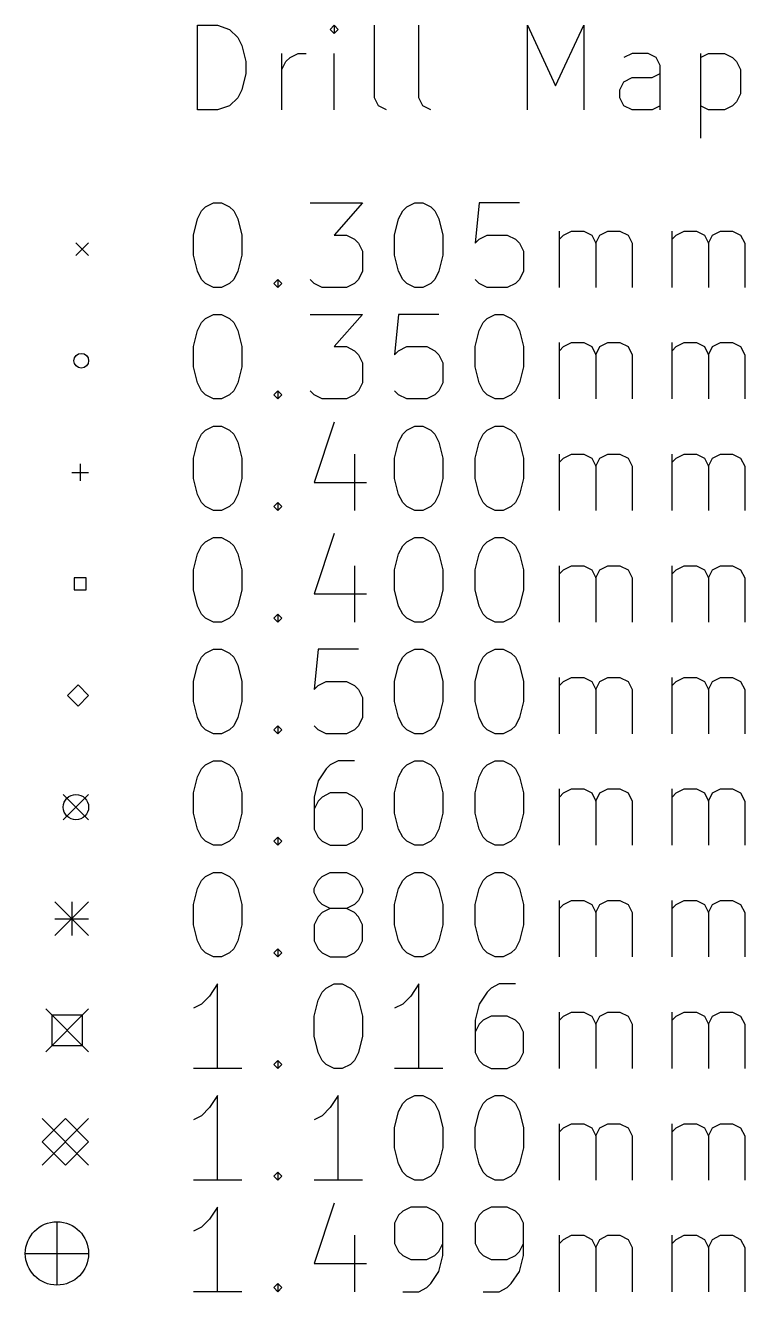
# Model space of a CAD drawing. Extents: x -27 to 322, y -215 to -27.
# Drawn here: x -26.52 to -9.5, y -214.34 to -184.38 of the extents above; entities that cross this region are included whole.
import ezdxf

# ---------------------------------------------------------------- set-up
doc = ezdxf.new("R2010")
doc.units = 0
doc.layers.add('BLACK', color=7, linetype='CONTINUOUS')

msp = doc.modelspace()

# ---------------------------------------------------------------- linework, layer by layer
at = {"layer": 'BLACK', "linetype": 'CONTINUOUS'}
for p, q in [((-22.4477, -186.383), (-22.4477, -184.383)), ((-22.4477, -184.383), (-21.9715, -184.383)), ((-21.9715, -184.383), (-21.6858, -184.479)), ((-21.6858, -184.479), (-21.4953, -184.669)), ((-19.2096, -184.383), (-19.3049, -184.479)), ((-19.3049, -184.479), (-19.2096, -184.574)), ((-19.1144, -184.479), (-19.2096, -184.383)), ((-19.2096, -184.383), (-19.2096, -184.574)), ((-19.2096, -184.574), (-19.1144, -184.479)), ((-18.2572, -186.098), (-18.2572, -184.383)), ((-17.2096, -186.098), (-17.2096, -184.383)), ((-14.6382, -186.383), (-14.6382, -184.383)), ((-14.6382, -184.383), (-13.9715, -185.812)), ((-13.9715, -185.812), (-13.3049, -184.383)), ((-13.3049, -184.383), (-13.3049, -186.383)), ((-21.4953, -184.669), (-21.4001, -184.86)), ((-21.4001, -184.86), (-21.3049, -185.241)), ((-20.4477, -186.383), (-20.4477, -185.05)), ((-20.3525, -185.241), (-20.2572, -185.145)), ((-20.2572, -185.145), (-20.0668, -185.05)), ((-20.0668, -185.05), (-19.8763, -185.05)), ((-19.2096, -186.383), (-19.2096, -185.05)), ((-12.162, -185.05), (-12.3525, -185.145)), ((-11.781, -185.05), (-12.162, -185.05)), ((-11.5906, -185.145), (-11.781, -185.05)), ((-11.4953, -185.336), (-11.5906, -185.145)), ((-10.5429, -185.05), (-10.5429, -187.05)), ((-10.5429, -185.145), (-10.3525, -185.05)), ((-10.3525, -185.05), (-9.97152, -185.05)), ((-9.97152, -185.05), (-9.78104, -185.145)), ((-9.78104, -185.145), (-9.6858, -185.241)), ((-21.3049, -185.241), (-21.3049, -185.526)), ((-20.4477, -185.431), (-20.3525, -185.241)), ((-11.4953, -186.383), (-11.4953, -185.336)), ((-9.6858, -185.241), (-9.59057, -185.431)), ((-9.59057, -185.431), (-9.59057, -186.002)), ((-21.3049, -185.526), (-21.4001, -185.907)), ((-12.4477, -185.907), (-12.3525, -185.717)), ((-12.3525, -185.717), (-12.162, -185.621)), ((-12.162, -185.621), (-11.6858, -185.621)), ((-11.6858, -185.621), (-11.4953, -185.526)), ((-21.4001, -185.907), (-21.4953, -186.098)), ((-12.4477, -186.098), (-12.4477, -185.907)), ((-9.59057, -186.002), (-9.6858, -186.193)), ((-21.6858, -186.288), (-21.9715, -186.383)), ((-21.4953, -186.098), (-21.6858, -186.288)), ((-18.162, -186.288), (-18.2572, -186.098)), ((-17.9715, -186.383), (-18.162, -186.288)), ((-17.1144, -186.288), (-17.2096, -186.098)), ((-16.9239, -186.383), (-17.1144, -186.288)), ((-12.3525, -186.288), (-12.4477, -186.098)), ((-12.162, -186.383), (-12.3525, -186.288)), ((-11.4953, -186.288), (-11.6858, -186.383)), ((-10.3525, -186.383), (-10.5429, -186.288)), ((-9.78104, -186.288), (-9.97152, -186.383)), ((-9.6858, -186.193), (-9.78104, -186.288)), ((-21.9715, -186.383), (-22.4477, -186.383)), ((-11.6858, -186.383), (-12.162, -186.383)), ((-9.97152, -186.383), (-10.3525, -186.383)), ((-22.3525, -188.774), (-22.2572, -188.679)), ((-22.2572, -188.679), (-22.0668, -188.583)), ((-22.0668, -188.583), (-21.8763, -188.583)), ((-21.8763, -188.583), (-21.6858, -188.679)), ((-21.6858, -188.679), (-21.5906, -188.774)), ((-19.781, -188.583), (-18.5429, -188.583)), ((-18.5429, -188.583), (-19.2096, -189.345)), ((-17.5906, -188.774), (-17.4953, -188.679)), ((-17.4953, -188.679), (-17.3049, -188.583)), ((-17.3049, -188.583), (-17.1144, -188.583)), ((-17.1144, -188.583), (-16.9239, -188.679)), ((-16.9239, -188.679), (-16.8287, -188.774)), ((-15.781, -188.583), (-15.8763, -189.536)), ((-14.8287, -188.583), (-15.781, -188.583)), ((-22.5429, -189.345), (-22.4477, -188.964)), ((-22.4477, -188.964), (-22.3525, -188.774)), ((-21.5906, -188.774), (-21.4953, -188.964)), ((-21.4953, -188.964), (-21.4001, -189.345)), ((-17.781, -189.345), (-17.6858, -188.964)), ((-17.6858, -188.964), (-17.5906, -188.774)), ((-16.8287, -188.774), (-16.7334, -188.964)), ((-16.7334, -188.964), (-16.6382, -189.345)), ((-22.5429, -189.821), (-22.5429, -189.345)), ((-21.4001, -189.345), (-21.4001, -189.821)), ((-19.2096, -189.345), (-18.9239, -189.345)), ((-18.9239, -189.345), (-18.7334, -189.441)), ((-17.781, -189.821), (-17.781, -189.345)), ((-16.6382, -189.345), (-16.6382, -189.821)), ((-15.781, -189.441), (-15.5906, -189.345)), ((-15.5906, -189.345), (-15.1144, -189.345)), ((-15.1144, -189.345), (-14.9239, -189.441)), ((-13.8763, -190.583), (-13.8763, -189.25)), ((-13.8763, -189.441), (-13.781, -189.345)), ((-13.781, -189.345), (-13.5906, -189.25)), ((-13.5906, -189.25), (-13.3049, -189.25)), ((-13.3049, -189.25), (-13.1144, -189.345)), ((-13.1144, -189.345), (-13.0191, -189.536)), ((-13.0191, -189.536), (-12.9239, -189.345)), ((-12.9239, -189.345), (-12.7334, -189.25)), ((-12.7334, -189.25), (-12.4477, -189.25)), ((-12.4477, -189.25), (-12.2572, -189.345)), ((-12.2572, -189.345), (-12.162, -189.536)), ((-11.2096, -190.583), (-11.2096, -189.25)), ((-11.2096, -189.441), (-11.1144, -189.345)), ((-11.1144, -189.345), (-10.9239, -189.25)), ((-10.9239, -189.25), (-10.6382, -189.25)), ((-10.6382, -189.25), (-10.4477, -189.345)), ((-10.4477, -189.345), (-10.3525, -189.536)), ((-10.3525, -189.536), (-10.2572, -189.345)), ((-10.2572, -189.345), (-10.0668, -189.25)), ((-10.0668, -189.25), (-9.78104, -189.25)), ((-9.78104, -189.25), (-9.59057, -189.345)), ((-9.59057, -189.345), (-9.49533, -189.536)), ((-25.3287, -189.526), (-25.0239, -189.831)), ((-25.0239, -189.526), (-25.3287, -189.831)), ((-18.7334, -189.441), (-18.6382, -189.536)), ((-18.6382, -189.536), (-18.5429, -189.726)), ((-15.8763, -189.536), (-15.781, -189.441)), ((-14.9239, -189.441), (-14.8287, -189.536)), ((-14.8287, -189.536), (-14.7334, -189.726)), ((-13.0191, -189.536), (-13.0191, -190.583)), ((-12.162, -189.536), (-12.162, -190.583)), ((-10.3525, -189.536), (-10.3525, -190.583)), ((-9.49533, -189.536), (-9.49533, -190.583)), ((-22.4477, -190.202), (-22.5429, -189.821)), ((-21.4001, -189.821), (-21.4953, -190.202)), ((-18.5429, -189.726), (-18.5429, -190.202)), ((-17.6858, -190.202), (-17.781, -189.821)), ((-16.6382, -189.821), (-16.7334, -190.202)), ((-14.7334, -189.726), (-14.7334, -190.202)), ((-22.3525, -190.393), (-22.4477, -190.202)), ((-21.4953, -190.202), (-21.5906, -190.393)), ((-18.5429, -190.202), (-18.6382, -190.393)), ((-17.5906, -190.393), (-17.6858, -190.202)), ((-16.7334, -190.202), (-16.8287, -190.393)), ((-14.7334, -190.202), (-14.8287, -190.393)), ((-22.2572, -190.488), (-22.3525, -190.393)), ((-22.0668, -190.583), (-22.2572, -190.488)), ((-21.6858, -190.488), (-21.8763, -190.583)), ((-21.5906, -190.393), (-21.6858, -190.488)), ((-20.6382, -190.488), (-20.5429, -190.393)), ((-20.5429, -190.583), (-20.6382, -190.488)), ((-20.5429, -190.393), (-20.4477, -190.488)), ((-20.5429, -190.393), (-20.5429, -190.583)), ((-20.4477, -190.488), (-20.5429, -190.583)), ((-19.6858, -190.488), (-19.781, -190.393)), ((-19.4953, -190.583), (-19.6858, -190.488)), ((-18.7334, -190.488), (-18.9239, -190.583)), ((-18.6382, -190.393), (-18.7334, -190.488)), ((-17.4953, -190.488), (-17.5906, -190.393)), ((-17.3049, -190.583), (-17.4953, -190.488)), ((-16.9239, -190.488), (-17.1144, -190.583)), ((-16.8287, -190.393), (-16.9239, -190.488)), ((-15.781, -190.488), (-15.8763, -190.393)), ((-15.5906, -190.583), (-15.781, -190.488)), ((-14.9239, -190.488), (-15.1144, -190.583)), ((-14.8287, -190.393), (-14.9239, -190.488)), ((-21.8763, -190.583), (-22.0668, -190.583)), ((-18.9239, -190.583), (-19.4953, -190.583)), ((-17.1144, -190.583), (-17.3049, -190.583)), ((-15.1144, -190.583), (-15.5906, -190.583)), ((-22.4477, -191.604), (-22.3525, -191.414)), ((-22.3525, -191.414), (-22.2572, -191.319)), ((-22.2572, -191.319), (-22.0668, -191.223)), ((-22.0668, -191.223), (-21.8763, -191.223)), ((-21.8763, -191.223), (-21.6858, -191.319)), ((-21.6858, -191.319), (-21.5906, -191.414)), ((-21.5906, -191.414), (-21.4953, -191.604)), ((-19.781, -191.223), (-18.5429, -191.223)), ((-18.5429, -191.223), (-19.2096, -191.985)), ((-17.6858, -191.223), (-17.781, -192.176)), ((-16.7334, -191.223), (-17.6858, -191.223)), ((-15.781, -191.604), (-15.6858, -191.414)), ((-15.6858, -191.414), (-15.5906, -191.319)), ((-15.5906, -191.319), (-15.4001, -191.223)), ((-15.4001, -191.223), (-15.2096, -191.223)), ((-15.2096, -191.223), (-15.0191, -191.319)), ((-15.0191, -191.319), (-14.9239, -191.414)), ((-14.9239, -191.414), (-14.8287, -191.604)), ((-22.5429, -191.985), (-22.4477, -191.604)), ((-21.4953, -191.604), (-21.4001, -191.985)), ((-15.8763, -191.985), (-15.781, -191.604)), ((-14.8287, -191.604), (-14.7334, -191.985)), ((-22.5429, -192.461), (-22.5429, -191.985)), ((-21.4001, -191.985), (-21.4001, -192.461)), ((-19.2096, -191.985), (-18.9239, -191.985)), ((-18.9239, -191.985), (-18.7334, -192.081)), ((-17.6858, -192.081), (-17.4953, -191.985)), ((-17.4953, -191.985), (-17.0191, -191.985)), ((-17.0191, -191.985), (-16.8287, -192.081)), ((-15.8763, -192.461), (-15.8763, -191.985)), ((-14.7334, -191.985), (-14.7334, -192.461)), ((-13.8763, -193.223), (-13.8763, -191.89)), ((-13.8763, -192.081), (-13.781, -191.985)), ((-13.781, -191.985), (-13.5906, -191.89)), ((-13.5906, -191.89), (-13.3049, -191.89)), ((-13.3049, -191.89), (-13.1144, -191.985)), ((-13.1144, -191.985), (-13.0191, -192.176)), ((-13.0191, -192.176), (-12.9239, -191.985)), ((-12.9239, -191.985), (-12.7334, -191.89)), ((-12.7334, -191.89), (-12.4477, -191.89)), ((-12.4477, -191.89), (-12.2572, -191.985)), ((-12.2572, -191.985), (-12.162, -192.176)), ((-11.2096, -193.223), (-11.2096, -191.89)), ((-11.2096, -192.081), (-11.1144, -191.985)), ((-11.1144, -191.985), (-10.9239, -191.89)), ((-10.9239, -191.89), (-10.6382, -191.89)), ((-10.6382, -191.89), (-10.4477, -191.985)), ((-10.4477, -191.985), (-10.3525, -192.176)), ((-10.3525, -192.176), (-10.2572, -191.985)), ((-10.2572, -191.985), (-10.0668, -191.89)), ((-10.0668, -191.89), (-9.78104, -191.89)), ((-9.78104, -191.89), (-9.59057, -191.985)), ((-9.59057, -191.985), (-9.49533, -192.176)), ((-18.7334, -192.081), (-18.6382, -192.176)), ((-18.6382, -192.176), (-18.5429, -192.366)), ((-17.781, -192.176), (-17.6858, -192.081)), ((-16.8287, -192.081), (-16.7334, -192.176)), ((-16.7334, -192.176), (-16.6382, -192.366)), ((-13.0191, -192.176), (-13.0191, -193.223)), ((-12.162, -192.176), (-12.162, -193.223)), ((-10.3525, -192.176), (-10.3525, -193.223)), ((-9.49533, -192.176), (-9.49533, -193.223)), ((-22.4477, -192.842), (-22.5429, -192.461)), ((-21.4001, -192.461), (-21.4953, -192.842)), ((-18.5429, -192.366), (-18.5429, -192.842)), ((-16.6382, -192.366), (-16.6382, -192.842)), ((-15.781, -192.842), (-15.8763, -192.461)), ((-14.7334, -192.461), (-14.8287, -192.842)), ((-22.3525, -193.033), (-22.4477, -192.842)), ((-21.4953, -192.842), (-21.5906, -193.033)), ((-18.5429, -192.842), (-18.6382, -193.033)), ((-16.6382, -192.842), (-16.7334, -193.033)), ((-15.6858, -193.033), (-15.781, -192.842)), ((-14.8287, -192.842), (-14.9239, -193.033)), ((-22.2572, -193.128), (-22.3525, -193.033)), ((-22.0668, -193.223), (-22.2572, -193.128)), ((-21.8763, -193.223), (-22.0668, -193.223)), ((-21.6858, -193.128), (-21.8763, -193.223)), ((-21.5906, -193.033), (-21.6858, -193.128)), ((-20.6382, -193.128), (-20.5429, -193.033)), ((-20.5429, -193.223), (-20.6382, -193.128)), ((-20.5429, -193.033), (-20.4477, -193.128)), ((-20.5429, -193.033), (-20.5429, -193.223)), ((-20.4477, -193.128), (-20.5429, -193.223)), ((-19.6858, -193.128), (-19.781, -193.033)), ((-19.4953, -193.223), (-19.6858, -193.128)), ((-18.9239, -193.223), (-19.4953, -193.223)), ((-18.7334, -193.128), (-18.9239, -193.223)), ((-18.6382, -193.033), (-18.7334, -193.128)), ((-17.6858, -193.128), (-17.781, -193.033)), ((-17.4953, -193.223), (-17.6858, -193.128)), ((-17.0191, -193.223), (-17.4953, -193.223)), ((-16.8287, -193.128), (-17.0191, -193.223)), ((-16.7334, -193.033), (-16.8287, -193.128)), ((-15.5906, -193.128), (-15.6858, -193.033)), ((-15.4001, -193.223), (-15.5906, -193.128)), ((-15.2096, -193.223), (-15.4001, -193.223)), ((-15.0191, -193.128), (-15.2096, -193.223)), ((-14.9239, -193.033), (-15.0191, -193.128)), ((-19.2096, -193.768), (-19.6858, -195.197)), ((-22.4477, -194.244), (-22.3525, -194.054)), ((-22.3525, -194.054), (-22.2572, -193.959)), ((-22.2572, -193.959), (-22.0668, -193.863)), ((-22.0668, -193.863), (-21.8763, -193.863)), ((-21.8763, -193.863), (-21.6858, -193.959)), ((-21.6858, -193.959), (-21.5906, -194.054)), ((-21.5906, -194.054), (-21.4953, -194.244)), ((-17.6858, -194.244), (-17.5906, -194.054)), ((-17.5906, -194.054), (-17.4953, -193.959)), ((-17.4953, -193.959), (-17.3049, -193.863)), ((-17.3049, -193.863), (-17.1144, -193.863)), ((-17.1144, -193.863), (-16.9239, -193.959)), ((-16.9239, -193.959), (-16.8287, -194.054)), ((-16.8287, -194.054), (-16.7334, -194.244)), ((-15.781, -194.244), (-15.6858, -194.054)), ((-15.6858, -194.054), (-15.5906, -193.959)), ((-15.5906, -193.959), (-15.4001, -193.863)), ((-15.4001, -193.863), (-15.2096, -193.863)), ((-15.2096, -193.863), (-15.0191, -193.959)), ((-15.0191, -193.959), (-14.9239, -194.054)), ((-14.9239, -194.054), (-14.8287, -194.244)), ((-22.5429, -194.625), (-22.4477, -194.244)), ((-21.4953, -194.244), (-21.4001, -194.625)), ((-17.781, -194.625), (-17.6858, -194.244)), ((-16.7334, -194.244), (-16.6382, -194.625)), ((-15.8763, -194.625), (-15.781, -194.244)), ((-14.8287, -194.244), (-14.7334, -194.625)), ((-22.5429, -195.101), (-22.5429, -194.625)), ((-21.4001, -194.625), (-21.4001, -195.101)), ((-18.7334, -194.53), (-18.7334, -195.863)), ((-17.781, -195.101), (-17.781, -194.625)), ((-16.6382, -194.625), (-16.6382, -195.101)), ((-15.8763, -195.101), (-15.8763, -194.625)), ((-14.7334, -194.625), (-14.7334, -195.101)), ((-13.8763, -195.863), (-13.8763, -194.53)), ((-13.8763, -194.721), (-13.781, -194.625)), ((-13.781, -194.625), (-13.5906, -194.53)), ((-13.5906, -194.53), (-13.3049, -194.53)), ((-13.3049, -194.53), (-13.1144, -194.625)), ((-13.1144, -194.625), (-13.0191, -194.816)), ((-13.0191, -194.816), (-12.9239, -194.625)), ((-12.9239, -194.625), (-12.7334, -194.53)), ((-12.7334, -194.53), (-12.4477, -194.53)), ((-12.4477, -194.53), (-12.2572, -194.625)), ((-12.2572, -194.625), (-12.162, -194.816)), ((-11.2096, -195.863), (-11.2096, -194.53)), ((-11.2096, -194.721), (-11.1144, -194.625)), ((-11.1144, -194.625), (-10.9239, -194.53)), ((-10.9239, -194.53), (-10.6382, -194.53)), ((-10.6382, -194.53), (-10.4477, -194.625)), ((-10.4477, -194.625), (-10.3525, -194.816)), ((-10.3525, -194.816), (-10.2572, -194.625)), ((-10.2572, -194.625), (-10.0668, -194.53)), ((-10.0668, -194.53), (-9.78104, -194.53)), ((-9.78104, -194.53), (-9.59057, -194.625)), ((-9.59057, -194.625), (-9.49533, -194.816)), ((-25.4239, -194.959), (-25.0239, -194.959)), ((-25.2239, -194.759), (-25.2239, -195.159)), ((-13.0191, -194.816), (-13.0191, -195.863)), ((-12.162, -194.816), (-12.162, -195.863)), ((-10.3525, -194.816), (-10.3525, -195.863)), ((-9.49533, -194.816), (-9.49533, -195.863)), ((-22.4477, -195.482), (-22.5429, -195.101)), ((-21.4001, -195.101), (-21.4953, -195.482)), ((-19.6858, -195.197), (-18.4477, -195.197)), ((-17.6858, -195.482), (-17.781, -195.101)), ((-16.6382, -195.101), (-16.7334, -195.482)), ((-15.781, -195.482), (-15.8763, -195.101)), ((-14.7334, -195.101), (-14.8287, -195.482)), ((-22.3525, -195.673), (-22.4477, -195.482)), ((-21.4953, -195.482), (-21.5906, -195.673)), ((-17.5906, -195.673), (-17.6858, -195.482)), ((-16.7334, -195.482), (-16.8287, -195.673)), ((-15.6858, -195.673), (-15.781, -195.482)), ((-14.8287, -195.482), (-14.9239, -195.673)), ((-22.2572, -195.768), (-22.3525, -195.673)), ((-22.0668, -195.863), (-22.2572, -195.768)), ((-21.8763, -195.863), (-22.0668, -195.863)), ((-21.6858, -195.768), (-21.8763, -195.863)), ((-21.5906, -195.673), (-21.6858, -195.768)), ((-20.6382, -195.768), (-20.5429, -195.673)), ((-20.5429, -195.863), (-20.6382, -195.768)), ((-20.5429, -195.673), (-20.4477, -195.768)), ((-20.5429, -195.673), (-20.5429, -195.863)), ((-20.4477, -195.768), (-20.5429, -195.863)), ((-17.4953, -195.768), (-17.5906, -195.673)), ((-17.3049, -195.863), (-17.4953, -195.768)), ((-17.1144, -195.863), (-17.3049, -195.863)), ((-16.9239, -195.768), (-17.1144, -195.863)), ((-16.8287, -195.673), (-16.9239, -195.768)), ((-15.5906, -195.768), (-15.6858, -195.673)), ((-15.4001, -195.863), (-15.5906, -195.768)), ((-15.2096, -195.863), (-15.4001, -195.863)), ((-15.0191, -195.768), (-15.2096, -195.863)), ((-14.9239, -195.673), (-15.0191, -195.768)), ((-22.2572, -196.599), (-22.0668, -196.503)), ((-22.0668, -196.503), (-21.8763, -196.503)), ((-21.8763, -196.503), (-21.6858, -196.599)), ((-19.2096, -196.408), (-19.6858, -197.837)), ((-17.4953, -196.599), (-17.3049, -196.503)), ((-17.3049, -196.503), (-17.1144, -196.503)), ((-17.1144, -196.503), (-16.9239, -196.599)), ((-15.5906, -196.599), (-15.4001, -196.503)), ((-15.4001, -196.503), (-15.2096, -196.503)), ((-15.2096, -196.503), (-15.0191, -196.599)), ((-22.4477, -196.884), (-22.3525, -196.694)), ((-22.3525, -196.694), (-22.2572, -196.599)), ((-21.6858, -196.599), (-21.5906, -196.694)), ((-21.5906, -196.694), (-21.4953, -196.884)), ((-17.6858, -196.884), (-17.5906, -196.694)), ((-17.5906, -196.694), (-17.4953, -196.599)), ((-16.9239, -196.599), (-16.8287, -196.694)), ((-16.8287, -196.694), (-16.7334, -196.884)), ((-15.781, -196.884), (-15.6858, -196.694)), ((-15.6858, -196.694), (-15.5906, -196.599)), ((-15.0191, -196.599), (-14.9239, -196.694)), ((-14.9239, -196.694), (-14.8287, -196.884)), ((-22.5429, -197.265), (-22.4477, -196.884)), ((-21.4953, -196.884), (-21.4001, -197.265)), ((-17.781, -197.265), (-17.6858, -196.884)), ((-16.7334, -196.884), (-16.6382, -197.265)), ((-15.8763, -197.265), (-15.781, -196.884)), ((-14.8287, -196.884), (-14.7334, -197.265)), ((-22.5429, -197.741), (-22.5429, -197.265)), ((-21.4001, -197.265), (-21.4001, -197.741)), ((-18.7334, -197.17), (-18.7334, -198.503)), ((-17.781, -197.741), (-17.781, -197.265)), ((-16.6382, -197.265), (-16.6382, -197.741)), ((-15.8763, -197.741), (-15.8763, -197.265)), ((-14.7334, -197.265), (-14.7334, -197.741)), ((-13.8763, -198.503), (-13.8763, -197.17)), ((-13.8763, -197.361), (-13.781, -197.265)), ((-13.781, -197.265), (-13.5906, -197.17)), ((-13.5906, -197.17), (-13.3049, -197.17)), ((-13.3049, -197.17), (-13.1144, -197.265)), ((-13.1144, -197.265), (-13.0191, -197.456)), ((-13.0191, -197.456), (-12.9239, -197.265)), ((-12.9239, -197.265), (-12.7334, -197.17)), ((-12.7334, -197.17), (-12.4477, -197.17)), ((-12.4477, -197.17), (-12.2572, -197.265)), ((-12.2572, -197.265), (-12.162, -197.456)), ((-11.2096, -198.503), (-11.2096, -197.17)), ((-11.2096, -197.361), (-11.1144, -197.265)), ((-11.1144, -197.265), (-10.9239, -197.17)), ((-10.9239, -197.17), (-10.6382, -197.17)), ((-10.6382, -197.17), (-10.4477, -197.265)), ((-10.4477, -197.265), (-10.3525, -197.456)), ((-10.3525, -197.456), (-10.2572, -197.265)), ((-10.2572, -197.265), (-10.0668, -197.17)), ((-10.0668, -197.17), (-9.78104, -197.17)), ((-9.78104, -197.17), (-9.59057, -197.265)), ((-9.59057, -197.265), (-9.49533, -197.456)), ((-25.0825, -197.457), (-25.3653, -197.457)), ((-25.3653, -197.457), (-25.3653, -197.74)), ((-25.0825, -197.74), (-25.0825, -197.457)), ((-13.0191, -197.456), (-13.0191, -198.503)), ((-12.162, -197.456), (-12.162, -198.503)), ((-10.3525, -197.456), (-10.3525, -198.503)), ((-9.49533, -197.456), (-9.49533, -198.503)), ((-25.3653, -197.74), (-25.0825, -197.74)), ((-22.4477, -198.122), (-22.5429, -197.741)), ((-21.4001, -197.741), (-21.4953, -198.122)), ((-19.6858, -197.837), (-18.4477, -197.837)), ((-17.6858, -198.122), (-17.781, -197.741)), ((-16.6382, -197.741), (-16.7334, -198.122)), ((-15.781, -198.122), (-15.8763, -197.741)), ((-14.7334, -197.741), (-14.8287, -198.122)), ((-22.3525, -198.313), (-22.4477, -198.122)), ((-22.2572, -198.408), (-22.3525, -198.313)), ((-21.5906, -198.313), (-21.6858, -198.408)), ((-21.4953, -198.122), (-21.5906, -198.313)), ((-20.6382, -198.408), (-20.5429, -198.313)), ((-20.5429, -198.313), (-20.4477, -198.408)), ((-20.5429, -198.313), (-20.5429, -198.503)), ((-17.5906, -198.313), (-17.6858, -198.122)), ((-17.4953, -198.408), (-17.5906, -198.313)), ((-16.8287, -198.313), (-16.9239, -198.408)), ((-16.7334, -198.122), (-16.8287, -198.313)), ((-15.6858, -198.313), (-15.781, -198.122)), ((-15.5906, -198.408), (-15.6858, -198.313)), ((-14.9239, -198.313), (-15.0191, -198.408)), ((-14.8287, -198.122), (-14.9239, -198.313)), ((-22.0668, -198.503), (-22.2572, -198.408)), ((-21.8763, -198.503), (-22.0668, -198.503)), ((-21.6858, -198.408), (-21.8763, -198.503)), ((-20.5429, -198.503), (-20.6382, -198.408)), ((-20.4477, -198.408), (-20.5429, -198.503)), ((-17.3049, -198.503), (-17.4953, -198.408)), ((-17.1144, -198.503), (-17.3049, -198.503)), ((-16.9239, -198.408), (-17.1144, -198.503)), ((-15.4001, -198.503), (-15.5906, -198.408)), ((-15.2096, -198.503), (-15.4001, -198.503)), ((-15.0191, -198.408), (-15.2096, -198.503)), ((-22.2572, -199.239), (-22.0668, -199.143)), ((-22.0668, -199.143), (-21.8763, -199.143)), ((-21.8763, -199.143), (-21.6858, -199.239)), ((-19.5906, -199.143), (-19.6858, -200.096)), ((-18.6382, -199.143), (-19.5906, -199.143)), ((-17.4953, -199.239), (-17.3049, -199.143)), ((-17.3049, -199.143), (-17.1144, -199.143)), ((-17.1144, -199.143), (-16.9239, -199.239)), ((-15.5906, -199.239), (-15.4001, -199.143)), ((-15.4001, -199.143), (-15.2096, -199.143)), ((-15.2096, -199.143), (-15.0191, -199.239)), ((-22.5429, -199.905), (-22.4477, -199.524)), ((-22.4477, -199.524), (-22.3525, -199.334)), ((-22.3525, -199.334), (-22.2572, -199.239)), ((-21.6858, -199.239), (-21.5906, -199.334)), ((-21.5906, -199.334), (-21.4953, -199.524)), ((-21.4953, -199.524), (-21.4001, -199.905)), ((-17.781, -199.905), (-17.6858, -199.524)), ((-17.6858, -199.524), (-17.5906, -199.334)), ((-17.5906, -199.334), (-17.4953, -199.239)), ((-16.9239, -199.239), (-16.8287, -199.334)), ((-16.8287, -199.334), (-16.7334, -199.524)), ((-16.7334, -199.524), (-16.6382, -199.905)), ((-15.8763, -199.905), (-15.781, -199.524)), ((-15.781, -199.524), (-15.6858, -199.334)), ((-15.6858, -199.334), (-15.5906, -199.239)), ((-15.0191, -199.239), (-14.9239, -199.334)), ((-14.9239, -199.334), (-14.8287, -199.524)), ((-14.8287, -199.524), (-14.7334, -199.905)), ((-13.8763, -201.143), (-13.8763, -199.81)), ((-13.781, -199.905), (-13.5906, -199.81)), ((-13.5906, -199.81), (-13.3049, -199.81)), ((-13.3049, -199.81), (-13.1144, -199.905)), ((-12.9239, -199.905), (-12.7334, -199.81)), ((-12.7334, -199.81), (-12.4477, -199.81)), ((-12.4477, -199.81), (-12.2572, -199.905)), ((-11.2096, -201.143), (-11.2096, -199.81)), ((-11.1144, -199.905), (-10.9239, -199.81)), ((-10.9239, -199.81), (-10.6382, -199.81)), ((-10.6382, -199.81), (-10.4477, -199.905)), ((-10.2572, -199.905), (-10.0668, -199.81)), ((-10.0668, -199.81), (-9.78104, -199.81)), ((-9.78104, -199.81), (-9.59057, -199.905)), ((-25.2739, -199.989), (-25.5239, -200.239)), ((-25.0239, -200.239), (-25.2739, -199.989)), ((-22.5429, -200.381), (-22.5429, -199.905)), ((-21.4001, -199.905), (-21.4001, -200.381)), ((-19.6858, -200.096), (-19.5906, -200.001)), ((-19.5906, -200.001), (-19.4001, -199.905)), ((-19.4001, -199.905), (-18.9239, -199.905)), ((-18.9239, -199.905), (-18.7334, -200.001)), ((-18.7334, -200.001), (-18.6382, -200.096)), ((-18.6382, -200.096), (-18.5429, -200.286)), ((-17.781, -200.381), (-17.781, -199.905)), ((-16.6382, -199.905), (-16.6382, -200.381)), ((-15.8763, -200.381), (-15.8763, -199.905)), ((-14.7334, -199.905), (-14.7334, -200.381)), ((-13.8763, -200.001), (-13.781, -199.905)), ((-13.1144, -199.905), (-13.0191, -200.096)), ((-13.0191, -200.096), (-12.9239, -199.905)), ((-13.0191, -200.096), (-13.0191, -201.143)), ((-12.2572, -199.905), (-12.162, -200.096)), ((-12.162, -200.096), (-12.162, -201.143)), ((-11.2096, -200.001), (-11.1144, -199.905)), ((-10.4477, -199.905), (-10.3525, -200.096)), ((-10.3525, -200.096), (-10.2572, -199.905)), ((-10.3525, -200.096), (-10.3525, -201.143)), ((-9.59057, -199.905), (-9.49533, -200.096)), ((-9.49533, -200.096), (-9.49533, -201.143)), ((-25.5239, -200.239), (-25.2739, -200.489)), ((-25.2739, -200.489), (-25.0239, -200.239)), ((-22.4477, -200.762), (-22.5429, -200.381)), ((-21.4001, -200.381), (-21.4953, -200.762)), ((-18.5429, -200.286), (-18.5429, -200.762)), ((-17.6858, -200.762), (-17.781, -200.381)), ((-16.6382, -200.381), (-16.7334, -200.762)), ((-15.781, -200.762), (-15.8763, -200.381)), ((-14.7334, -200.381), (-14.8287, -200.762)), ((-22.3525, -200.953), (-22.4477, -200.762)), ((-22.2572, -201.048), (-22.3525, -200.953)), ((-21.5906, -200.953), (-21.6858, -201.048)), ((-21.4953, -200.762), (-21.5906, -200.953)), ((-20.6382, -201.048), (-20.5429, -200.953)), ((-20.5429, -200.953), (-20.4477, -201.048)), ((-20.5429, -200.953), (-20.5429, -201.143)), ((-19.5906, -201.048), (-19.6858, -200.953)), ((-18.6382, -200.953), (-18.7334, -201.048)), ((-18.5429, -200.762), (-18.6382, -200.953)), ((-17.5906, -200.953), (-17.6858, -200.762)), ((-17.4953, -201.048), (-17.5906, -200.953)), ((-16.8287, -200.953), (-16.9239, -201.048)), ((-16.7334, -200.762), (-16.8287, -200.953)), ((-15.6858, -200.953), (-15.781, -200.762)), ((-15.5906, -201.048), (-15.6858, -200.953)), ((-14.9239, -200.953), (-15.0191, -201.048)), ((-14.8287, -200.762), (-14.9239, -200.953)), ((-22.0668, -201.143), (-22.2572, -201.048)), ((-21.8763, -201.143), (-22.0668, -201.143)), ((-21.6858, -201.048), (-21.8763, -201.143)), ((-20.5429, -201.143), (-20.6382, -201.048)), ((-20.4477, -201.048), (-20.5429, -201.143)), ((-19.4001, -201.143), (-19.5906, -201.048)), ((-18.9239, -201.143), (-19.4001, -201.143)), ((-18.7334, -201.048), (-18.9239, -201.143)), ((-17.3049, -201.143), (-17.4953, -201.048)), ((-17.1144, -201.143), (-17.3049, -201.143)), ((-16.9239, -201.048), (-17.1144, -201.143)), ((-15.4001, -201.143), (-15.5906, -201.048)), ((-15.2096, -201.143), (-15.4001, -201.143)), ((-15.0191, -201.048), (-15.2096, -201.143)), ((-22.3525, -201.974), (-22.2572, -201.879)), ((-22.2572, -201.879), (-22.0668, -201.783)), ((-22.0668, -201.783), (-21.8763, -201.783)), ((-21.8763, -201.783), (-21.6858, -201.879)), ((-21.6858, -201.879), (-21.5906, -201.974)), ((-19.3049, -201.879), (-19.4001, -201.974)), ((-19.1144, -201.783), (-19.3049, -201.879)), ((-18.7334, -201.783), (-19.1144, -201.783)), ((-17.5906, -201.974), (-17.4953, -201.879)), ((-17.4953, -201.879), (-17.3049, -201.783)), ((-17.3049, -201.783), (-17.1144, -201.783)), ((-17.1144, -201.783), (-16.9239, -201.879)), ((-16.9239, -201.879), (-16.8287, -201.974)), ((-15.6858, -201.974), (-15.5906, -201.879)), ((-15.5906, -201.879), (-15.4001, -201.783)), ((-15.4001, -201.783), (-15.2096, -201.783)), ((-15.2096, -201.783), (-15.0191, -201.879)), ((-15.0191, -201.879), (-14.9239, -201.974)), ((-22.5429, -202.545), (-22.4477, -202.164)), ((-22.4477, -202.164), (-22.3525, -201.974)), ((-21.5906, -201.974), (-21.4953, -202.164)), ((-21.4953, -202.164), (-21.4001, -202.545)), ((-19.4001, -201.974), (-19.5906, -202.26)), ((-17.781, -202.545), (-17.6858, -202.164)), ((-17.6858, -202.164), (-17.5906, -201.974)), ((-16.8287, -201.974), (-16.7334, -202.164)), ((-16.7334, -202.164), (-16.6382, -202.545)), ((-15.8763, -202.545), (-15.781, -202.164)), ((-15.781, -202.164), (-15.6858, -201.974)), ((-14.9239, -201.974), (-14.8287, -202.164)), ((-14.8287, -202.164), (-14.7334, -202.545)), ((-19.5906, -202.26), (-19.6858, -202.641)), ((-13.8763, -203.783), (-13.8763, -202.45)), ((-13.781, -202.545), (-13.5906, -202.45)), ((-13.5906, -202.45), (-13.3049, -202.45)), ((-13.3049, -202.45), (-13.1144, -202.545)), ((-12.9239, -202.545), (-12.7334, -202.45)), ((-12.7334, -202.45), (-12.4477, -202.45)), ((-12.4477, -202.45), (-12.2572, -202.545)), ((-11.2096, -203.783), (-11.2096, -202.45)), ((-11.1144, -202.545), (-10.9239, -202.45)), ((-10.9239, -202.45), (-10.6382, -202.45)), ((-10.6382, -202.45), (-10.4477, -202.545)), ((-10.2572, -202.545), (-10.0668, -202.45)), ((-10.0668, -202.45), (-9.78104, -202.45)), ((-9.78104, -202.45), (-9.59057, -202.545)), ((-25.6239, -202.579), (-25.0239, -203.179)), ((-25.0239, -202.579), (-25.6239, -203.179)), ((-22.5429, -203.021), (-22.5429, -202.545)), ((-21.4001, -202.545), (-21.4001, -203.021)), ((-19.6858, -202.641), (-19.6858, -203.402)), ((-19.5906, -202.736), (-19.6858, -202.926)), ((-19.4953, -202.641), (-19.5906, -202.736)), ((-19.3049, -202.545), (-19.4953, -202.641)), ((-18.9239, -202.545), (-19.3049, -202.545)), ((-18.7334, -202.641), (-18.9239, -202.545)), ((-18.6382, -202.736), (-18.7334, -202.641)), ((-18.5429, -202.926), (-18.6382, -202.736)), ((-17.781, -203.021), (-17.781, -202.545)), ((-16.6382, -202.545), (-16.6382, -203.021)), ((-15.8763, -203.021), (-15.8763, -202.545)), ((-14.7334, -202.545), (-14.7334, -203.021)), ((-13.8763, -202.641), (-13.781, -202.545)), ((-13.1144, -202.545), (-13.0191, -202.736)), ((-13.0191, -202.736), (-12.9239, -202.545)), ((-13.0191, -202.736), (-13.0191, -203.783)), ((-12.2572, -202.545), (-12.162, -202.736)), ((-12.162, -202.736), (-12.162, -203.783)), ((-11.2096, -202.641), (-11.1144, -202.545)), ((-10.4477, -202.545), (-10.3525, -202.736)), ((-10.3525, -202.736), (-10.2572, -202.545)), ((-10.3525, -202.736), (-10.3525, -203.783)), ((-9.59057, -202.545), (-9.49533, -202.736)), ((-9.49533, -202.736), (-9.49533, -203.783)), ((-22.4477, -203.402), (-22.5429, -203.021)), ((-21.4001, -203.021), (-21.4953, -203.402)), ((-18.5429, -203.402), (-18.5429, -202.926)), ((-17.6858, -203.402), (-17.781, -203.021)), ((-16.6382, -203.021), (-16.7334, -203.402)), ((-15.781, -203.402), (-15.8763, -203.021)), ((-14.7334, -203.021), (-14.8287, -203.402)), ((-22.3525, -203.593), (-22.4477, -203.402)), ((-21.4953, -203.402), (-21.5906, -203.593)), ((-19.6858, -203.402), (-19.5906, -203.593)), ((-18.6382, -203.593), (-18.5429, -203.402)), ((-17.5906, -203.593), (-17.6858, -203.402)), ((-16.7334, -203.402), (-16.8287, -203.593)), ((-15.6858, -203.593), (-15.781, -203.402)), ((-14.8287, -203.402), (-14.9239, -203.593)), ((-22.2572, -203.688), (-22.3525, -203.593)), ((-22.0668, -203.783), (-22.2572, -203.688)), ((-21.6858, -203.688), (-21.8763, -203.783)), ((-21.5906, -203.593), (-21.6858, -203.688)), ((-20.6382, -203.688), (-20.5429, -203.593)), ((-20.5429, -203.783), (-20.6382, -203.688)), ((-20.5429, -203.593), (-20.4477, -203.688)), ((-20.5429, -203.593), (-20.5429, -203.783)), ((-20.4477, -203.688), (-20.5429, -203.783)), ((-19.5906, -203.593), (-19.4953, -203.688)), ((-19.4953, -203.688), (-19.3049, -203.783)), ((-18.9239, -203.783), (-18.7334, -203.688)), ((-18.7334, -203.688), (-18.6382, -203.593)), ((-17.4953, -203.688), (-17.5906, -203.593)), ((-17.3049, -203.783), (-17.4953, -203.688)), ((-16.9239, -203.688), (-17.1144, -203.783)), ((-16.8287, -203.593), (-16.9239, -203.688)), ((-15.5906, -203.688), (-15.6858, -203.593)), ((-15.4001, -203.783), (-15.5906, -203.688)), ((-15.0191, -203.688), (-15.2096, -203.783)), ((-14.9239, -203.593), (-15.0191, -203.688)), ((-21.8763, -203.783), (-22.0668, -203.783)), ((-19.3049, -203.783), (-18.9239, -203.783)), ((-17.1144, -203.783), (-17.3049, -203.783)), ((-15.2096, -203.783), (-15.4001, -203.783)), ((-22.4477, -204.804), (-22.3525, -204.614)), ((-22.3525, -204.614), (-22.2572, -204.519)), ((-22.2572, -204.519), (-22.0668, -204.423)), ((-22.0668, -204.423), (-21.8763, -204.423)), ((-21.8763, -204.423), (-21.6858, -204.519)), ((-21.6858, -204.519), (-21.5906, -204.614)), ((-21.5906, -204.614), (-21.4953, -204.804)), ((-19.6858, -204.804), (-19.5906, -204.614)), ((-19.5906, -204.614), (-19.4953, -204.519)), ((-19.4953, -204.519), (-19.3049, -204.423)), ((-19.3049, -204.423), (-18.9239, -204.423)), ((-18.9239, -204.423), (-18.7334, -204.519)), ((-18.7334, -204.519), (-18.6382, -204.614)), ((-18.6382, -204.614), (-18.5429, -204.804)), ((-17.6858, -204.804), (-17.5906, -204.614)), ((-17.5906, -204.614), (-17.4953, -204.519)), ((-17.4953, -204.519), (-17.3049, -204.423)), ((-17.3049, -204.423), (-17.1144, -204.423)), ((-17.1144, -204.423), (-16.9239, -204.519)), ((-16.9239, -204.519), (-16.8287, -204.614)), ((-16.8287, -204.614), (-16.7334, -204.804)), ((-15.781, -204.804), (-15.6858, -204.614)), ((-15.6858, -204.614), (-15.5906, -204.519)), ((-15.5906, -204.519), (-15.4001, -204.423)), ((-15.4001, -204.423), (-15.2096, -204.423)), ((-15.2096, -204.423), (-15.0191, -204.519)), ((-15.0191, -204.519), (-14.9239, -204.614)), ((-14.9239, -204.614), (-14.8287, -204.804)), ((-22.5429, -205.185), (-22.4477, -204.804)), ((-21.4953, -204.804), (-21.4001, -205.185)), ((-19.6858, -204.9), (-19.6858, -204.804)), ((-19.5906, -205.09), (-19.6858, -204.9)), ((-18.5429, -204.9), (-18.6382, -205.09)), ((-18.5429, -204.804), (-18.5429, -204.9)), ((-17.781, -205.185), (-17.6858, -204.804)), ((-16.7334, -204.804), (-16.6382, -205.185)), ((-15.8763, -205.185), (-15.781, -204.804)), ((-14.8287, -204.804), (-14.7334, -205.185)), ((-25.8239, -205.119), (-25.0239, -205.919)), ((-25.0239, -205.119), (-25.8239, -205.919)), ((-25.4239, -205.119), (-25.4239, -205.919)), ((-22.5429, -205.661), (-22.5429, -205.185)), ((-21.4001, -205.185), (-21.4001, -205.661)), ((-19.4953, -205.185), (-19.5906, -205.09)), ((-19.3049, -205.281), (-19.4953, -205.185)), ((-18.7334, -205.185), (-18.9239, -205.281)), ((-18.6382, -205.09), (-18.7334, -205.185)), ((-17.781, -205.661), (-17.781, -205.185)), ((-16.6382, -205.185), (-16.6382, -205.661)), ((-15.8763, -205.661), (-15.8763, -205.185)), ((-14.7334, -205.185), (-14.7334, -205.661)), ((-13.8763, -206.423), (-13.8763, -205.09)), ((-13.8763, -205.281), (-13.781, -205.185)), ((-13.781, -205.185), (-13.5906, -205.09)), ((-13.5906, -205.09), (-13.3049, -205.09)), ((-13.3049, -205.09), (-13.1144, -205.185)), ((-13.1144, -205.185), (-13.0191, -205.376)), ((-13.0191, -205.376), (-12.9239, -205.185)), ((-12.9239, -205.185), (-12.7334, -205.09)), ((-12.7334, -205.09), (-12.4477, -205.09)), ((-12.4477, -205.09), (-12.2572, -205.185)), ((-12.2572, -205.185), (-12.162, -205.376)), ((-11.2096, -206.423), (-11.2096, -205.09)), ((-11.2096, -205.281), (-11.1144, -205.185)), ((-11.1144, -205.185), (-10.9239, -205.09)), ((-10.9239, -205.09), (-10.6382, -205.09)), ((-10.6382, -205.09), (-10.4477, -205.185)), ((-10.4477, -205.185), (-10.3525, -205.376)), ((-10.3525, -205.376), (-10.2572, -205.185)), ((-10.2572, -205.185), (-10.0668, -205.09)), ((-10.0668, -205.09), (-9.78104, -205.09)), ((-9.78104, -205.09), (-9.59057, -205.185)), ((-9.59057, -205.185), (-9.49533, -205.376)), ((-25.8239, -205.519), (-25.0239, -205.519)), ((-19.5906, -205.471), (-19.6858, -205.661)), ((-19.4953, -205.376), (-19.5906, -205.471)), ((-19.3049, -205.281), (-19.4953, -205.376)), ((-18.9239, -205.281), (-19.3049, -205.281)), ((-18.7334, -205.376), (-18.9239, -205.281)), ((-18.6382, -205.471), (-18.7334, -205.376)), ((-18.5429, -205.661), (-18.6382, -205.471)), ((-13.0191, -205.376), (-13.0191, -206.423)), ((-12.162, -205.376), (-12.162, -206.423)), ((-10.3525, -205.376), (-10.3525, -206.423)), ((-9.49533, -205.376), (-9.49533, -206.423)), ((-22.4477, -206.042), (-22.5429, -205.661)), ((-21.4001, -205.661), (-21.4953, -206.042)), ((-19.6858, -205.661), (-19.6858, -206.042)), ((-18.5429, -206.042), (-18.5429, -205.661)), ((-17.6858, -206.042), (-17.781, -205.661)), ((-16.6382, -205.661), (-16.7334, -206.042)), ((-15.781, -206.042), (-15.8763, -205.661)), ((-14.7334, -205.661), (-14.8287, -206.042)), ((-22.3525, -206.233), (-22.4477, -206.042)), ((-21.4953, -206.042), (-21.5906, -206.233)), ((-19.6858, -206.042), (-19.5906, -206.233)), ((-18.6382, -206.233), (-18.5429, -206.042)), ((-17.5906, -206.233), (-17.6858, -206.042)), ((-16.7334, -206.042), (-16.8287, -206.233)), ((-15.6858, -206.233), (-15.781, -206.042)), ((-14.8287, -206.042), (-14.9239, -206.233)), ((-22.2572, -206.328), (-22.3525, -206.233)), ((-22.0668, -206.423), (-22.2572, -206.328)), ((-21.8763, -206.423), (-22.0668, -206.423)), ((-21.6858, -206.328), (-21.8763, -206.423)), ((-21.5906, -206.233), (-21.6858, -206.328)), ((-20.6382, -206.328), (-20.5429, -206.233)), ((-20.5429, -206.423), (-20.6382, -206.328)), ((-20.5429, -206.233), (-20.4477, -206.328)), ((-20.5429, -206.233), (-20.5429, -206.423)), ((-20.4477, -206.328), (-20.5429, -206.423)), ((-19.5906, -206.233), (-19.4953, -206.328)), ((-19.4953, -206.328), (-19.3049, -206.423)), ((-19.3049, -206.423), (-18.9239, -206.423)), ((-18.9239, -206.423), (-18.7334, -206.328)), ((-18.7334, -206.328), (-18.6382, -206.233)), ((-17.4953, -206.328), (-17.5906, -206.233)), ((-17.3049, -206.423), (-17.4953, -206.328)), ((-17.1144, -206.423), (-17.3049, -206.423)), ((-16.9239, -206.328), (-17.1144, -206.423)), ((-16.8287, -206.233), (-16.9239, -206.328)), ((-15.5906, -206.328), (-15.6858, -206.233)), ((-15.4001, -206.423), (-15.5906, -206.328)), ((-15.2096, -206.423), (-15.4001, -206.423)), ((-15.0191, -206.328), (-15.2096, -206.423)), ((-14.9239, -206.233), (-15.0191, -206.328)), ((-21.9715, -207.063), (-22.162, -207.349)), ((-21.9715, -209.063), (-21.9715, -207.063)), ((-19.5906, -207.444), (-19.4953, -207.254)), ((-19.4953, -207.254), (-19.4001, -207.159)), ((-19.4001, -207.159), (-19.2096, -207.063)), ((-19.2096, -207.063), (-19.0191, -207.063)), ((-19.0191, -207.063), (-18.8287, -207.159)), ((-18.8287, -207.159), (-18.7334, -207.254)), ((-18.7334, -207.254), (-18.6382, -207.444)), ((-17.2096, -207.063), (-17.4001, -207.349)), ((-17.2096, -209.063), (-17.2096, -207.063)), ((-15.5906, -207.254), (-15.781, -207.54)), ((-15.4953, -207.159), (-15.5906, -207.254)), ((-15.3049, -207.063), (-15.4953, -207.159)), ((-14.9239, -207.063), (-15.3049, -207.063)), ((-22.3525, -207.54), (-22.5429, -207.635)), ((-22.162, -207.349), (-22.3525, -207.54)), ((-19.6858, -207.825), (-19.5906, -207.444)), ((-18.6382, -207.444), (-18.5429, -207.825)), ((-17.5906, -207.54), (-17.781, -207.635)), ((-17.4001, -207.349), (-17.5906, -207.54)), ((-15.781, -207.54), (-15.8763, -207.921)), ((-26.0399, -207.651), (-25.0239, -208.667)), ((-25.0239, -207.651), (-26.0399, -208.667)), ((-25.1727, -207.799), (-25.8911, -207.799)), ((-25.8911, -207.799), (-25.8911, -208.518)), ((-25.1727, -208.518), (-25.1727, -207.799)), ((-19.6858, -208.301), (-19.6858, -207.825)), ((-18.5429, -207.825), (-18.5429, -208.301)), ((-15.8763, -207.921), (-15.8763, -208.682)), ((-15.6858, -207.921), (-15.781, -208.016)), ((-15.4953, -207.825), (-15.6858, -207.921)), ((-15.1144, -207.825), (-15.4953, -207.825)), ((-14.9239, -207.921), (-15.1144, -207.825)), ((-14.8287, -208.016), (-14.9239, -207.921)), ((-13.8763, -209.063), (-13.8763, -207.73)), ((-13.8763, -207.921), (-13.781, -207.825)), ((-13.781, -207.825), (-13.5906, -207.73)), ((-13.5906, -207.73), (-13.3049, -207.73)), ((-13.3049, -207.73), (-13.1144, -207.825)), ((-13.1144, -207.825), (-13.0191, -208.016)), ((-13.0191, -208.016), (-12.9239, -207.825)), ((-12.9239, -207.825), (-12.7334, -207.73)), ((-12.7334, -207.73), (-12.4477, -207.73)), ((-12.4477, -207.73), (-12.2572, -207.825)), ((-12.2572, -207.825), (-12.162, -208.016)), ((-11.2096, -209.063), (-11.2096, -207.73)), ((-11.2096, -207.921), (-11.1144, -207.825)), ((-11.1144, -207.825), (-10.9239, -207.73)), ((-10.9239, -207.73), (-10.6382, -207.73)), ((-10.6382, -207.73), (-10.4477, -207.825)), ((-10.4477, -207.825), (-10.3525, -208.016)), ((-10.3525, -208.016), (-10.2572, -207.825)), ((-10.2572, -207.825), (-10.0668, -207.73)), ((-10.0668, -207.73), (-9.78104, -207.73)), ((-9.78104, -207.73), (-9.59057, -207.825)), ((-9.59057, -207.825), (-9.49533, -208.016)), ((-15.781, -208.016), (-15.8763, -208.206)), ((-14.7334, -208.206), (-14.8287, -208.016)), ((-14.7334, -208.682), (-14.7334, -208.206)), ((-13.0191, -208.016), (-13.0191, -209.063)), ((-12.162, -208.016), (-12.162, -209.063)), ((-10.3525, -208.016), (-10.3525, -209.063)), ((-9.49533, -208.016), (-9.49533, -209.063)), ((-25.8911, -208.518), (-25.1727, -208.518)), ((-19.5906, -208.682), (-19.6858, -208.301)), ((-18.5429, -208.301), (-18.6382, -208.682)), ((-19.4953, -208.873), (-19.5906, -208.682)), ((-18.6382, -208.682), (-18.7334, -208.873)), ((-15.8763, -208.682), (-15.781, -208.873)), ((-14.8287, -208.873), (-14.7334, -208.682)), ((-21.4001, -209.063), (-22.5429, -209.063)), ((-20.6382, -208.968), (-20.5429, -208.873)), ((-20.5429, -209.063), (-20.6382, -208.968)), ((-20.5429, -208.873), (-20.4477, -208.968)), ((-20.5429, -208.873), (-20.5429, -209.063)), ((-20.4477, -208.968), (-20.5429, -209.063)), ((-19.4001, -208.968), (-19.4953, -208.873)), ((-19.2096, -209.063), (-19.4001, -208.968)), ((-19.0191, -209.063), (-19.2096, -209.063)), ((-18.8287, -208.968), (-19.0191, -209.063)), ((-18.7334, -208.873), (-18.8287, -208.968)), ((-16.6382, -209.063), (-17.781, -209.063)), ((-15.781, -208.873), (-15.6858, -208.968)), ((-15.6858, -208.968), (-15.4953, -209.063)), ((-15.4953, -209.063), (-15.1144, -209.063)), ((-15.1144, -209.063), (-14.9239, -208.968)), ((-14.9239, -208.968), (-14.8287, -208.873)), ((-21.9715, -209.703), (-22.162, -209.989)), ((-21.9715, -211.703), (-21.9715, -209.703)), ((-19.1144, -209.703), (-19.3049, -209.989)), ((-19.1144, -211.703), (-19.1144, -209.703)), ((-17.4953, -209.799), (-17.3049, -209.703)), ((-17.3049, -209.703), (-17.1144, -209.703)), ((-17.1144, -209.703), (-16.9239, -209.799)), ((-15.5906, -209.799), (-15.4001, -209.703)), ((-15.4001, -209.703), (-15.2096, -209.703)), ((-15.2096, -209.703), (-15.0191, -209.799)), ((-22.162, -209.989), (-22.3525, -210.18)), ((-19.3049, -209.989), (-19.4953, -210.18)), ((-17.6858, -210.084), (-17.5906, -209.894)), ((-17.5906, -209.894), (-17.4953, -209.799)), ((-16.9239, -209.799), (-16.8287, -209.894)), ((-16.8287, -209.894), (-16.7334, -210.084)), ((-15.781, -210.084), (-15.6858, -209.894)), ((-15.6858, -209.894), (-15.5906, -209.799)), ((-15.0191, -209.799), (-14.9239, -209.894)), ((-14.9239, -209.894), (-14.8287, -210.084)), ((-26.1239, -210.249), (-25.0239, -211.349)), ((-25.0239, -210.249), (-26.1239, -211.349)), ((-25.5739, -210.249), (-26.1239, -210.799)), ((-25.0239, -210.799), (-25.5739, -210.249)), ((-22.3525, -210.18), (-22.5429, -210.275)), ((-19.4953, -210.18), (-19.6858, -210.275)), ((-17.781, -210.465), (-17.6858, -210.084)), ((-16.7334, -210.084), (-16.6382, -210.465)), ((-15.8763, -210.465), (-15.781, -210.084)), ((-14.8287, -210.084), (-14.7334, -210.465)), ((-17.781, -210.941), (-17.781, -210.465)), ((-16.6382, -210.465), (-16.6382, -210.941)), ((-15.8763, -210.941), (-15.8763, -210.465)), ((-14.7334, -210.465), (-14.7334, -210.941)), ((-13.8763, -211.703), (-13.8763, -210.37)), ((-13.8763, -210.561), (-13.781, -210.465)), ((-13.781, -210.465), (-13.5906, -210.37)), ((-13.5906, -210.37), (-13.3049, -210.37)), ((-13.3049, -210.37), (-13.1144, -210.465)), ((-13.1144, -210.465), (-13.0191, -210.656)), ((-13.0191, -210.656), (-12.9239, -210.465)), ((-12.9239, -210.465), (-12.7334, -210.37)), ((-12.7334, -210.37), (-12.4477, -210.37)), ((-12.4477, -210.37), (-12.2572, -210.465)), ((-12.2572, -210.465), (-12.162, -210.656)), ((-11.2096, -211.703), (-11.2096, -210.37)), ((-11.2096, -210.561), (-11.1144, -210.465)), ((-11.1144, -210.465), (-10.9239, -210.37)), ((-10.9239, -210.37), (-10.6382, -210.37)), ((-10.6382, -210.37), (-10.4477, -210.465)), ((-10.4477, -210.465), (-10.3525, -210.656)), ((-10.3525, -210.656), (-10.2572, -210.465)), ((-10.2572, -210.465), (-10.0668, -210.37)), ((-10.0668, -210.37), (-9.78104, -210.37)), ((-9.78104, -210.37), (-9.59057, -210.465)), ((-9.59057, -210.465), (-9.49533, -210.656)), ((-26.1239, -210.799), (-25.5739, -211.349)), ((-25.5739, -211.349), (-25.0239, -210.799)), ((-13.0191, -210.656), (-13.0191, -211.703)), ((-12.162, -210.656), (-12.162, -211.703)), ((-10.3525, -210.656), (-10.3525, -211.703)), ((-9.49533, -210.656), (-9.49533, -211.703)), ((-17.6858, -211.322), (-17.781, -210.941)), ((-16.6382, -210.941), (-16.7334, -211.322)), ((-15.781, -211.322), (-15.8763, -210.941)), ((-14.7334, -210.941), (-14.8287, -211.322)), ((-20.6382, -211.608), (-20.5429, -211.513)), ((-20.5429, -211.513), (-20.4477, -211.608)), ((-20.5429, -211.513), (-20.5429, -211.703)), ((-17.5906, -211.513), (-17.6858, -211.322)), ((-17.4953, -211.608), (-17.5906, -211.513)), ((-16.8287, -211.513), (-16.9239, -211.608)), ((-16.7334, -211.322), (-16.8287, -211.513)), ((-15.6858, -211.513), (-15.781, -211.322)), ((-15.5906, -211.608), (-15.6858, -211.513)), ((-14.9239, -211.513), (-15.0191, -211.608)), ((-14.8287, -211.322), (-14.9239, -211.513)), ((-21.4001, -211.703), (-22.5429, -211.703)), ((-20.5429, -211.703), (-20.6382, -211.608)), ((-20.4477, -211.608), (-20.5429, -211.703)), ((-18.5429, -211.703), (-19.6858, -211.703)), ((-17.3049, -211.703), (-17.4953, -211.608)), ((-17.1144, -211.703), (-17.3049, -211.703)), ((-16.9239, -211.608), (-17.1144, -211.703)), ((-15.4001, -211.703), (-15.5906, -211.608)), ((-15.2096, -211.703), (-15.4001, -211.703)), ((-15.0191, -211.608), (-15.2096, -211.703)), ((-21.9715, -212.343), (-22.162, -212.629)), ((-21.9715, -214.343), (-21.9715, -212.343)), ((-19.2096, -212.248), (-19.6858, -213.677)), ((-17.4001, -212.343), (-17.5906, -212.439)), ((-17.0191, -212.343), (-17.4001, -212.343)), ((-16.8287, -212.439), (-17.0191, -212.343)), ((-15.4953, -212.343), (-15.6858, -212.439)), ((-15.1144, -212.343), (-15.4953, -212.343)), ((-14.9239, -212.439), (-15.1144, -212.343)), ((-25.7732, -212.689), (-25.7732, -214.188)), ((-22.162, -212.629), (-22.3525, -212.82)), ((-17.6858, -212.534), (-17.781, -212.724)), ((-17.5906, -212.439), (-17.6858, -212.534)), ((-16.7334, -212.534), (-16.8287, -212.439)), ((-16.6382, -212.724), (-16.7334, -212.534)), ((-15.781, -212.534), (-15.8763, -212.724)), ((-15.6858, -212.439), (-15.781, -212.534)), ((-14.8287, -212.534), (-14.9239, -212.439)), ((-14.7334, -212.724), (-14.8287, -212.534)), ((-22.3525, -212.82), (-22.5429, -212.915)), ((-18.7334, -213.01), (-18.7334, -214.343)), ((-17.781, -212.724), (-17.781, -213.201)), ((-16.6382, -213.486), (-16.6382, -212.724)), ((-15.8763, -212.724), (-15.8763, -213.201)), ((-14.7334, -213.486), (-14.7334, -212.724)), ((-13.8763, -214.343), (-13.8763, -213.01)), ((-13.781, -213.105), (-13.5906, -213.01)), ((-13.5906, -213.01), (-13.3049, -213.01)), ((-13.3049, -213.01), (-13.1144, -213.105)), ((-12.9239, -213.105), (-12.7334, -213.01)), ((-12.7334, -213.01), (-12.4477, -213.01)), ((-12.4477, -213.01), (-12.2572, -213.105)), ((-11.2096, -214.343), (-11.2096, -213.01)), ((-11.1144, -213.105), (-10.9239, -213.01)), ((-10.9239, -213.01), (-10.6382, -213.01)), ((-10.6382, -213.01), (-10.4477, -213.105)), ((-10.2572, -213.105), (-10.0668, -213.01)), ((-10.0668, -213.01), (-9.78104, -213.01)), ((-9.78104, -213.01), (-9.59057, -213.105)), ((-17.781, -213.201), (-17.6858, -213.391)), ((-16.7334, -213.391), (-16.6382, -213.201)), ((-15.8763, -213.201), (-15.781, -213.391)), ((-14.8287, -213.391), (-14.7334, -213.201)), ((-13.8763, -213.201), (-13.781, -213.105)), ((-13.1144, -213.105), (-13.0191, -213.296)), ((-13.0191, -213.296), (-12.9239, -213.105)), ((-13.0191, -213.296), (-13.0191, -214.343)), ((-12.2572, -213.105), (-12.162, -213.296)), ((-12.162, -213.296), (-12.162, -214.343)), ((-11.2096, -213.201), (-11.1144, -213.105)), ((-10.4477, -213.105), (-10.3525, -213.296)), ((-10.3525, -213.296), (-10.2572, -213.105)), ((-10.3525, -213.296), (-10.3525, -214.343)), ((-9.59057, -213.105), (-9.49533, -213.296)), ((-9.49533, -213.296), (-9.49533, -214.343)), ((-26.5225, -213.439), (-25.0239, -213.439)), ((-17.6858, -213.391), (-17.5906, -213.486)), ((-17.5906, -213.486), (-17.4001, -213.581)), ((-17.4001, -213.581), (-17.0191, -213.581)), ((-17.0191, -213.581), (-16.8287, -213.486)), ((-16.8287, -213.486), (-16.7334, -213.391)), ((-16.7334, -213.867), (-16.6382, -213.486)), ((-15.781, -213.391), (-15.6858, -213.486)), ((-15.6858, -213.486), (-15.4953, -213.581)), ((-15.4953, -213.581), (-15.1144, -213.581)), ((-15.1144, -213.581), (-14.9239, -213.486)), ((-14.9239, -213.486), (-14.8287, -213.391)), ((-14.8287, -213.867), (-14.7334, -213.486)), ((-19.6858, -213.677), (-18.4477, -213.677)), ((-16.9239, -214.153), (-16.7334, -213.867)), ((-15.0191, -214.153), (-14.8287, -213.867)), ((-20.6382, -214.248), (-20.5429, -214.153)), ((-20.5429, -214.153), (-20.4477, -214.248)), ((-20.5429, -214.153), (-20.5429, -214.343)), ((-17.0191, -214.248), (-16.9239, -214.153)), ((-15.1144, -214.248), (-15.0191, -214.153)), ((-21.4001, -214.343), (-22.5429, -214.343)), ((-20.5429, -214.343), (-20.6382, -214.248)), ((-20.4477, -214.248), (-20.5429, -214.343)), ((-17.5906, -214.343), (-17.2096, -214.343)), ((-17.2096, -214.343), (-17.0191, -214.248)), ((-15.6858, -214.343), (-15.3049, -214.343)), ((-15.3049, -214.343), (-15.1144, -214.248))]:
    msp.add_line(p, q, dxfattribs=at)
at = {"layer": 'BLACK'}
for centre, radius in [((-25.1989, -192.319), 0.175), ((-25.3239, -202.879), 0.3), ((-25.7732, -213.439), 0.7493)]:
    msp.add_circle(centre, radius, dxfattribs=at)

doc.saveas('drawing.dxf')
